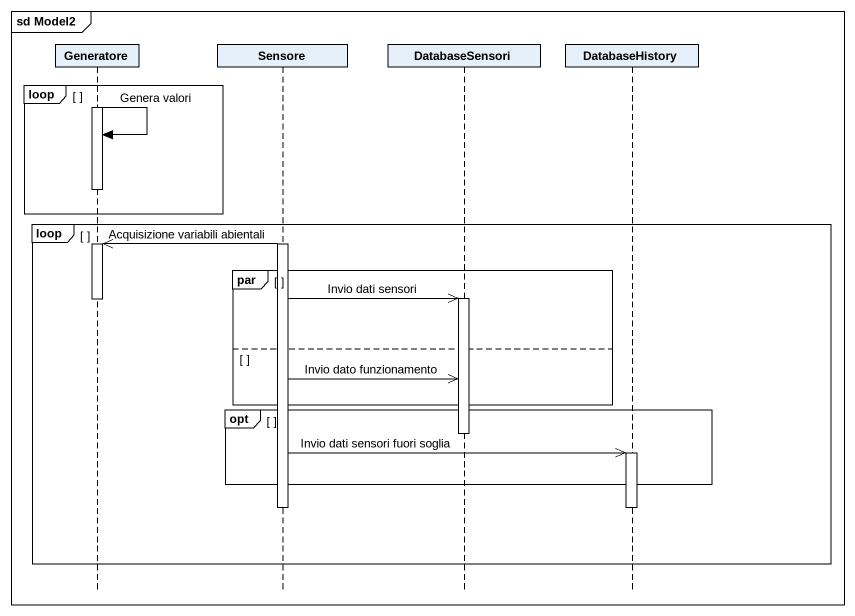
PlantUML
@startuml
mainframe sd Model2
hide footbox
participant Generatore
participant Sensore
participant DatabaseSensori
participant DatabaseHistory

loop
  activate Generatore
  Generatore -> Generatore : Genera valori
  deactivate Generatore
end
loop
  activate Sensore
  Sensore ->> Generatore : Acquisizione variabili abientali
  activate Generatore
  par
    Sensore ->> DatabaseSensori : Invio dati sensori
    activate DatabaseSensori
    deactivate Generatore
  else
    Sensore ->> DatabaseSensori : Invio dato funzionamento
  end
  opt
    deactivate DatabaseSensori
    Sensore ->> DatabaseHistory : Invio dati sensori fuori soglia
    activate DatabaseHistory
  end
  deactivate DatabaseHistory
  deactivate Sensore
end
@enduml
